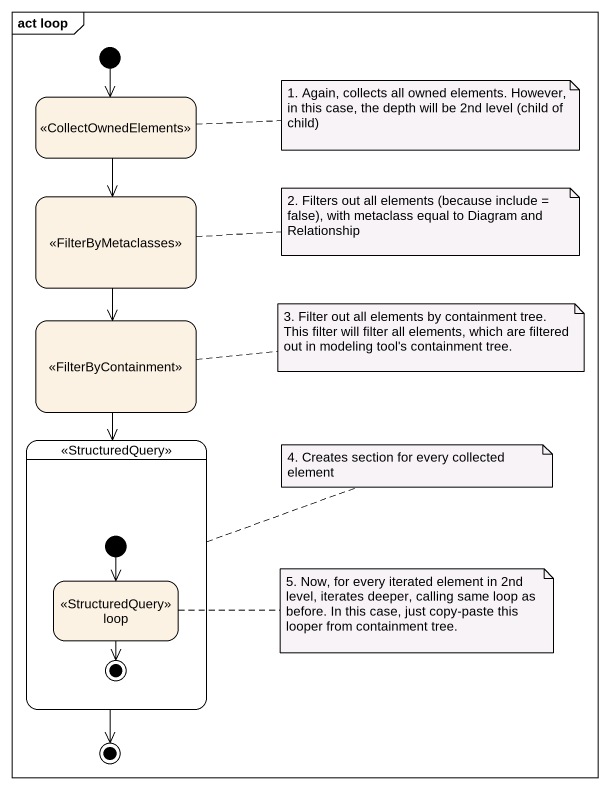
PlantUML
@startuml
mainframe act loop
hide empty description
state " " as state1 <<CollectOwnedElements>>
state " " as state2 <<FilterByMetaclasses>>
state " " as state3 <<FilterByContainment>>
state " " as state4 <<StructuredQuery>> {
  state "loop" as loop_ <<StructuredQuery>>
  [*] --> loop_
  loop_ --> [*]
}
[*] --> state1
state1 --> state2
state2 --> state3
state3 --> state4
state4 --> [*]
note right of state1 : 1. Again, collects all owned elements. However, in this case, the depth will be 2nd level (child of child)
note right of state2 : 2. Filters out all elements (because include = false), with metaclass equal to Diagram and Relationship
note right of state3 : 3. Filter out all elements by containment tree. This filter will filter all elements, which are filtered out in modeling tool's containment tree.
note right of state4 : 4. Creates section for every collected element
note right of loop_ : 5. Now, for every iterated element in 2nd level, iterates deeper, calling same loop as before. In this case, just copy-paste this looper from containment tree.
@enduml
